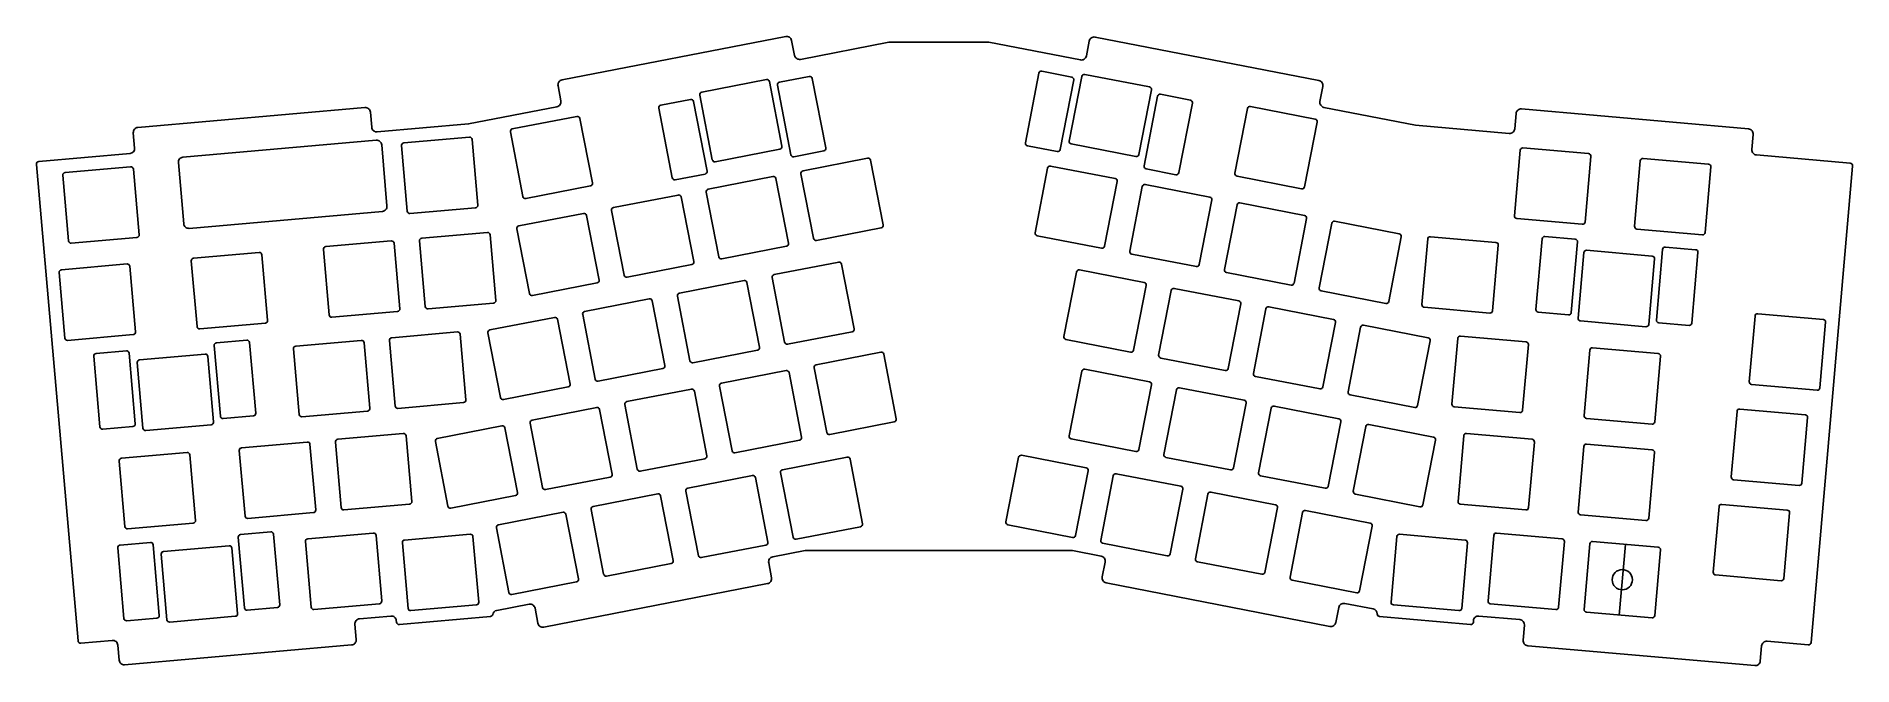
# Model space of a CAD drawing. Header units: millimetres. Extents: x -315 to 44, y -32 to 92.
import ezdxf

# ---------------------------------------------------------------- set-up
doc = ezdxf.new("R2010")
doc.units = ezdxf.units.MM
doc.layers.get('0').update_dxf_attribs({"linetype": 'CONTINUOUS'})

msp = doc.modelspace()

# ---------------------------------------------------------------- linework, layer by layer
msp.add_line((-2.18, -21.89), (-0.96, -7.94))
for points in [[(-166.77, 92.32), (-210.94, 83.74, 0.414214), (-211.73, 82.56), (-211.16, 79.62, -0.414214), (-211.95, 78.45), (-229.4, 75.06), (-247.42, 73.48, -0.414216), (-248.51, 74.39), (-248.77, 77.38, 0.414214), (-249.85, 78.28), (-294.68, 74.36, 0.414214), (-295.59, 73.28), (-295.33, 70.29, -0.414212), (-296.24, 69.21), (-314.27, 67.63, 0.414214), (-314.74, 67.06), (-306.51, -26.98, 0.414211), (-305.95, -27.46), (-299.74, -26.91, -0.414214), (-298.65, -27.82), (-298.39, -30.81, 0.414214), (-297.31, -31.72), (-252.48, -27.8, 0.414214), (-251.57, -26.71), (-251.83, -23.73, -0.414214), (-250.92, -22.64), (-244.72, -22.1, -0.414214), (-243.66, -22.99), (-243.63, -23.29, 0.414214), (-243.06, -23.77), (-225.08, -22.19, 0.334778), (-224.61, -21.77, -0.30591), (-223.83, -21), (-217.44, -19.76, -0.414214), (-216.27, -20.55), (-215.7, -23.49, 0.414214), (-214.53, -24.28), (-170.35, -15.7, 0.414214), (-169.56, -14.52), (-170.13, -11.58, -0.414214), (-169.34, -10.41), (-162.95, -9.16), (-110.11, -9.16), (-104.48, -10.26, -0.414214), (-103.69, -11.43), (-104.26, -14.38, 0.414214), (-103.47, -15.55), (-59.3, -24.13, 0.414214), (-58.13, -23.34), (-57.55, -20.4, -0.414214), (-56.38, -19.61), (-50.75, -20.7, -0.36199), (-49.96, -21.67, 0.391891), (-49.48, -22.2), (-31.55, -23.77, 0.414214), (-30.98, -23.29), (-30.96, -22.99, -0.414214), (-29.9, -22.1), (-21.79, -22.81, -0.414213), (-20.88, -23.89), (-21.15, -26.88, 0.414214), (-20.24, -27.96), (24.59, -31.89, 0.414214), (25.67, -30.98), (25.94, -27.99, -0.414214), (27.02, -27.08), (35.13, -27.79, 0.414213), (35.7, -27.31), (43.92, 66.73, 0.414214), (43.45, 67.3), (24.93, 68.92, -0.414214), (24.02, 70), (24.28, 72.99, 0.414214), (23.37, 74.07), (-21.45, 78, 0.414214), (-22.54, 77.09), (-22.8, 74.1, -0.414214), (-23.88, 73.19), (-42.4, 74.81), (-60.48, 78.32, -0.414214), (-61.27, 79.5), (-60.7, 82.44, 0.414214), (-61.49, 83.61), (-105.66, 92.2, 0.414214), (-106.83, 91.41), (-107.4, 88.46, -0.414214), (-108.58, 87.67), (-126.66, 91.19), (-146.41, 91.19), (-163.85, 87.8, -0.414214), (-165.02, 88.59), (-165.6, 91.53, 0.414214)], [(-170, 83.42), (-167.52, 70.66, -0.414214), (-167.92, 70.07), (-180.68, 67.59, -0.414214), (-181.26, 67.98), (-183.74, 80.75, -0.414214), (-183.35, 81.33), (-170.59, 83.81, -0.414214)], [(-161.53, 84.05), (-158.86, 70.3, -0.414214), (-159.25, 69.72), (-165.14, 68.57, -0.414214), (-165.73, 68.97), (-168.4, 82.71, -0.414214), (-168, 83.3), (-162.11, 84.44, -0.414214)], [(-113.16, 69.59), (-119.05, 70.74, -0.414214), (-119.44, 71.32), (-116.77, 85.06, -0.414214), (-116.18, 85.46), (-110.29, 84.31, -0.414214), (-109.9, 83.73), (-112.57, 69.99, -0.414214)], [(-94.55, 81.76), (-97.03, 69, -0.414214), (-97.62, 68.61), (-110.38, 71.09, -0.414214), (-110.78, 71.67), (-108.3, 84.44, -0.414214), (-107.71, 84.83), (-94.95, 82.35, -0.414214)], [(-189.16, 64.41), (-191.84, 78.15, -0.414214), (-191.44, 78.74), (-185.55, 79.89, -0.414214), (-184.96, 79.49), (-182.29, 65.75, -0.414214), (-182.69, 65.16), (-188.58, 64.02, -0.414214)], [(-96, 66.77, 0.414214), (-95.61, 66.18), (-89.72, 65.03, 0.414214), (-89.13, 65.43), (-86.46, 79.17, 0.414214), (-86.86, 79.76), (-92.75, 80.9, 0.414214), (-93.33, 80.51)], [(-218.66, 60.71), (-221.14, 73.48, -0.414214), (-220.75, 74.06), (-207.99, 76.54, -0.414214), (-207.4, 76.15), (-204.92, 63.39, -0.414214), (-205.32, 62.8), (-218.08, 60.32, -0.414214)], [(-61.83, 75.41), (-64.31, 62.65, -0.414214), (-64.89, 62.25), (-77.65, 64.73, -0.414214), (-78.05, 65.32), (-75.57, 78.08, -0.414214), (-74.98, 78.48), (-62.22, 76, -0.414214)], [(-285.64, 55.35), (-286.7, 67.41, -0.414214), (-285.79, 68.49), (-247.63, 71.83, -0.414214), (-246.55, 70.92), (-245.5, 58.87, -0.414214), (-246.41, 57.78), (-284.56, 54.44, -0.414214)], [(-228.69, 71.98), (-227.55, 59.03, -0.414214), (-228.01, 58.49), (-240.96, 57.36, -0.414214), (-241.5, 57.81), (-242.63, 70.76, -0.414214), (-242.18, 71.3), (-229.23, 72.44, -0.414214)], [(-161.27, 52.47), (-163.75, 65.23, -0.414214), (-163.35, 65.81), (-150.59, 68.29, -0.414214), (-150, 67.9), (-147.52, 55.14, -0.414214), (-147.92, 54.55), (-160.68, 52.07, -0.414214)], [(-22.87, 56.91), (-21.73, 69.86, -0.414214), (-21.19, 70.32), (-8.24, 69.19, -0.414214), (-7.79, 68.64), (-8.92, 55.69, -0.414214), (-9.46, 55.24), (-22.41, 56.37, -0.414214)], [(14.26, 53.16), (1.31, 54.3, -0.414214), (0.86, 54.84), (1.99, 67.79, -0.414214), (2.53, 68.24), (15.48, 67.11, -0.414214), (15.94, 66.57), (14.8, 53.62, -0.414214)], [(-295.58, 66.13), (-294.45, 53.18, -0.414214), (-294.9, 52.64), (-307.85, 51.5, -0.414214), (-308.4, 51.96), (-309.53, 64.91, -0.414214), (-309.07, 65.45), (-296.12, 66.58, -0.414214)], [(-182.05, 62.18), (-169.29, 64.66, -0.414214), (-168.7, 64.26), (-166.22, 51.5, -0.414214), (-166.62, 50.92), (-179.38, 48.43, -0.414214), (-179.97, 48.83), (-182.45, 61.59, -0.414214)], [(-101.31, 63.67), (-103.79, 50.91, -0.414214), (-104.38, 50.51), (-117.14, 52.99, -0.414214), (-117.53, 53.58), (-115.05, 66.34, -0.414214), (-114.47, 66.74), (-101.71, 64.26, -0.414214)], [(-185.32, 47.28, 0.414214), (-184.92, 47.87), (-187.4, 60.63, 0.414214), (-187.99, 61.02), (-200.75, 58.54, 0.414214), (-201.15, 57.96), (-198.67, 45.2, 0.414214), (-198.08, 44.8)], [(-82.61, 60.04), (-85.09, 47.27, -0.414214), (-85.68, 46.88), (-98.44, 49.36, -0.414214), (-98.83, 49.95), (-96.35, 62.71, -0.414214), (-95.77, 63.1), (-83.01, 60.62, -0.414214)], [(-217.37, 41.56), (-219.85, 54.32, -0.414214), (-219.45, 54.91), (-206.69, 57.39, -0.414214), (-206.1, 56.99), (-203.62, 44.23, -0.414214), (-204.02, 43.65), (-216.78, 41.17, -0.414214)], [(-63.91, 56.4), (-66.39, 43.64, -0.414214), (-66.98, 43.24), (-79.74, 45.72, -0.414214), (-80.13, 46.31), (-77.65, 59.07, -0.414214), (-77.07, 59.47), (-64.31, 56.99, -0.414214)], [(-45.21, 52.77, 0.414214), (-45.61, 53.35), (-58.37, 55.83, 0.414214), (-58.95, 55.44), (-61.43, 42.68, 0.414214), (-61.04, 42.09), (-48.28, 39.61, 0.414214), (-47.69, 40)], [(-256.92, 37.34), (-258.05, 50.29, -0.414214), (-257.6, 50.83), (-244.65, 51.96, -0.414214), (-244.11, 51.51), (-242.97, 38.56, -0.414214), (-243.43, 38.02), (-256.38, 36.88, -0.414214)], [(-238.62, 52.49, 0.414214), (-239.08, 51.95), (-237.94, 39, 0.414214), (-237.4, 38.54), (-224.45, 39.68, 0.414214), (-224, 40.22), (-225.13, 53.17, 0.414214), (-225.67, 53.62)], [(-41.13, 39.39), (-40, 52.34, -0.414214), (-39.46, 52.79), (-26.51, 51.66, -0.414214), (-26.05, 51.12), (-27.18, 38.17, -0.414214), (-27.73, 37.71), (-40.68, 38.85, -0.414214)], [(-10.42, 51.76, 0.414214), (-10.87, 52.3), (-16.85, 52.82, 0.414214), (-17.39, 52.37), (-18.61, 38.42, 0.414214), (-18.16, 37.88), (-12.18, 37.36, 0.414214), (-11.64, 37.81)], [(6.94, 50.74), (12.91, 50.22, -0.414214), (13.37, 49.68), (12.15, 35.73, -0.414214), (11.61, 35.28), (5.63, 35.8, -0.414214), (5.17, 36.34), (6.39, 50.29, -0.414214)], [(-296.29, 46.94), (-295.16, 33.99, -0.414214), (-295.62, 33.45), (-308.57, 32.32, -0.414214), (-309.11, 32.77), (-310.24, 45.72, -0.414214), (-309.79, 46.26), (-296.84, 47.4, -0.414214)], [(-283.69, 48.55), (-270.74, 49.68, -0.414214), (-270.2, 49.23), (-269.07, 36.28, -0.414214), (-269.52, 35.73), (-282.47, 34.6, -0.414214), (-283.01, 35.06), (-284.15, 48.01, -0.414214)], [(-166.98, 31.95), (-169.46, 44.71, -0.414214), (-169.07, 45.3), (-156.3, 47.78, -0.414214), (-155.72, 47.38), (-153.24, 34.62, -0.414214), (-153.63, 34.03), (-166.39, 31.55, -0.414214)], [(-10.29, 36.69), (-9.16, 49.64, -0.414214), (-8.62, 50.1), (4.33, 48.96, -0.414214), (4.79, 48.42), (3.65, 35.47, -0.414214), (3.11, 35.02), (-9.84, 36.15, -0.414214)], [(-187.77, 41.66), (-175, 44.14, -0.414214), (-174.42, 43.75), (-171.94, 30.98, -0.414214), (-172.33, 30.4), (-185.09, 27.92, -0.414214), (-185.68, 28.31), (-188.16, 41.07, -0.414214)], [(-95.6, 43.15, 0.414214), (-95.99, 43.74), (-108.75, 46.22, 0.414214), (-109.34, 45.82), (-111.82, 33.06, 0.414214), (-111.42, 32.48), (-98.66, 30, 0.414214), (-98.08, 30.39)], [(-204.38, 24.68), (-206.86, 37.44, -0.414214), (-206.47, 38.03), (-193.7, 40.51, -0.414214), (-193.12, 40.11), (-190.64, 27.35, -0.414214), (-191.03, 26.76), (-203.79, 24.28, -0.414214)], [(-76.9, 39.52), (-79.38, 26.76, -0.414214), (-79.96, 26.36), (-92.72, 28.84, -0.414214), (-93.12, 29.43), (-90.64, 42.19, -0.414214), (-90.05, 42.58), (-77.29, 40.1, -0.414214)], [(-225.17, 34.39), (-212.4, 36.87, -0.414214), (-211.82, 36.48), (-209.34, 23.71, -0.414214), (-209.73, 23.13), (-222.49, 20.65, -0.414214), (-223.08, 21.04), (-225.56, 33.8, -0.414214)], [(-58.2, 35.88), (-60.68, 23.12, -0.414214), (-61.26, 22.73), (-74.02, 25.21, -0.414214), (-74.42, 25.79), (-71.94, 38.55, -0.414214), (-71.35, 38.95), (-58.59, 36.47, -0.414214)], [(36.92, 22.5), (23.97, 23.63, -0.414214), (23.51, 24.17), (24.64, 37.12, -0.414214), (25.19, 37.58), (38.14, 36.44, -0.414214), (38.59, 35.9), (37.46, 22.95, -0.414214)], [(-272.64, 31.9, 0.414214), (-273.19, 32.35), (-279.16, 31.83, 0.414214), (-279.62, 31.29), (-278.4, 17.34, 0.414214), (-277.86, 16.89), (-271.88, 17.41, 0.414214), (-271.42, 17.95)], [(-249.36, 18.37), (-262.31, 17.24, -0.414214), (-262.85, 17.7), (-263.98, 30.65, -0.414214), (-263.53, 31.19), (-250.58, 32.32, -0.414214), (-250.04, 31.87), (-248.9, 18.92, -0.414214)], [(-230.38, 20.04), (-243.33, 18.9, -0.414214), (-243.87, 19.36), (-245.01, 32.31, -0.414214), (-244.55, 32.85), (-231.6, 33.98, -0.414214), (-231.06, 33.53), (-229.93, 20.58, -0.414214)], [(-39.5, 32.25), (-41.98, 19.49, -0.414214), (-42.56, 19.09), (-55.32, 21.57, -0.414214), (-55.72, 22.16), (-53.24, 34.92, -0.414214), (-52.65, 35.31), (-39.89, 32.83, -0.414214)], [(-20.12, 31.48), (-21.25, 18.53, -0.414214), (-21.8, 18.07), (-34.75, 19.21, -0.414214), (-35.2, 19.75), (-34.07, 32.7, -0.414214), (-33.53, 33.15), (-20.58, 32.02, -0.414214)], [(-296.43, 29.82, 0.414214), (-296.97, 30.27), (-302.95, 29.75, 0.414214), (-303.4, 29.21), (-302.18, 15.26, 0.414214), (-301.64, 14.8), (-295.66, 15.33, 0.414214), (-295.21, 15.87)], [(-280.88, 29.17), (-279.74, 16.22, -0.414214), (-280.2, 15.68), (-293.15, 14.54, -0.414214), (-293.69, 15), (-294.82, 27.95, -0.414214), (-294.37, 28.49), (-281.42, 29.62, -0.414214)], [(-158.67, 14.16), (-161.15, 26.92, -0.414214), (-160.76, 27.5), (-147.99, 29.98, -0.414214), (-147.41, 29.59), (-144.93, 16.83, -0.414214), (-145.32, 16.24), (-158.08, 13.76, -0.414214)], [(5.97, 29.19), (4.84, 16.24, -0.414214), (4.3, 15.79), (-8.65, 16.92, -0.414214), (-9.11, 17.46), (-7.97, 30.41, -0.414214), (-7.43, 30.87), (5.52, 29.74, -0.414214)], [(-179.46, 23.87), (-166.69, 26.35, -0.414214), (-166.11, 25.95), (-163.63, 13.19, -0.414214), (-164.02, 12.61), (-176.78, 10.13, -0.414214), (-177.37, 10.52), (-179.85, 23.28, -0.414214)], [(-94.56, 23.54), (-97.04, 10.78, -0.414214), (-97.62, 10.39), (-110.38, 12.87, -0.414214), (-110.78, 13.45), (-108.3, 26.22, -0.414214), (-107.71, 26.61), (-94.95, 24.13, -0.414214)], [(-182.72, 8.97), (-195.48, 6.49, -0.414214), (-196.07, 6.89), (-198.55, 19.65, -0.414214), (-198.16, 20.23), (-185.39, 22.71, -0.414214), (-184.81, 22.32), (-182.33, 9.56, -0.414214)], [(-75.86, 19.91), (-78.34, 7.15, -0.414214), (-78.92, 6.75), (-91.68, 9.23, -0.414214), (-92.08, 9.82), (-89.6, 22.58, -0.414214), (-89.01, 22.98), (-76.25, 20.5, -0.414214)], [(-201.42, 5.34), (-214.18, 2.86, -0.414214), (-214.77, 3.25), (-217.25, 16.01, -0.414214), (-216.86, 16.6), (-204.09, 19.08, -0.414214), (-203.51, 18.68), (-201.03, 5.92, -0.414214)], [(-57.16, 16.27), (-59.64, 3.51, -0.414214), (-60.22, 3.12), (-72.98, 5.6, -0.414214), (-73.38, 6.18), (-70.9, 18.95, -0.414214), (-70.31, 19.34), (-57.55, 16.86, -0.414214)], [(19.95, 5.36), (21.09, 18.31, -0.414214), (21.63, 18.77), (34.58, 17.63, -0.414214), (35.03, 17.09), (33.9, 4.14, -0.414214), (33.36, 3.69), (20.41, 4.82, -0.414214)], [(-220.12, 1.7), (-232.88, -0.78, -0.414214), (-233.47, -0.38), (-235.95, 12.38, -0.414214), (-235.56, 12.96), (-222.79, 15.44, -0.414214), (-222.21, 15.05), (-219.73, 2.29, -0.414214)], [(-38.46, 12.64, 0.414214), (-38.85, 13.23), (-51.61, 15.71, 0.414214), (-52.2, 15.31), (-54.68, 2.55, 0.414214), (-54.28, 1.96), (-41.52, -0.52, 0.414214), (-40.94, -0.12)], [(-260.03, -1.68), (-272.98, -2.81, -0.414214), (-273.53, -2.36), (-274.66, 10.59, -0.414214), (-274.2, 11.13), (-261.25, 12.26, -0.414214), (-260.71, 11.81), (-259.58, -1.14, -0.414214)], [(-254.55, -0.7), (-255.68, 12.25, -0.414214), (-255.23, 12.79), (-242.28, 13.93, -0.414214), (-241.73, 13.47), (-240.6, 0.52, -0.414214), (-241.06, -0.02), (-254.01, -1.15, -0.414214)], [(-20.61, -1.15), (-33.56, -0.02, -0.414214), (-34.01, 0.52), (-32.88, 13.47, -0.414214), (-32.34, 13.93), (-19.39, 12.79, -0.414214), (-18.93, 12.25), (-20.07, -0.7, -0.414214)], [(-8.62, 11.85), (4.33, 10.72, -0.414214), (4.79, 10.18), (3.65, -2.78, -0.414214), (3.11, -3.23), (-9.84, -2.1, -0.414214), (-10.29, -1.56), (-9.16, 11.4, -0.414214)], [(-283.76, -3.76), (-296.71, -4.89, -0.414214), (-297.25, -4.44), (-298.38, 8.51, -0.414214), (-297.93, 9.06), (-284.98, 10.19, -0.414214), (-284.43, 9.73), (-283.3, -3.22, -0.414214)], [(-151.97, -4.46), (-164.73, -6.94, -0.414214), (-165.32, -6.54), (-167.8, 6.22, -0.414214), (-167.41, 6.8), (-154.64, 9.29, -0.414214), (-154.06, 8.89), (-151.58, -3.87, -0.414214)], [(-110.12, -6.59), (-122.88, -4.11, -0.414214), (-123.27, -3.52), (-120.79, 9.24, -0.414214), (-120.21, 9.63), (-107.45, 7.15, -0.414214), (-107.05, 6.57), (-109.53, -6.2, -0.414214)], [(-170.67, -8.09), (-183.43, -10.57, -0.414214), (-184.02, -10.18), (-186.5, 2.58, -0.414214), (-186.11, 3.17), (-173.34, 5.65, -0.414214), (-172.76, 5.25), (-170.28, -7.51, -0.414214)], [(-88.35, 2.93), (-90.83, -9.83, -0.414214), (-91.42, -10.23), (-104.18, -7.74, -0.414214), (-104.57, -7.16), (-102.09, 5.6, -0.414214), (-101.51, 6), (-88.75, 3.52, -0.414214)], [(-204.81, -0.47), (-192.04, 2.02, -0.414214), (-191.46, 1.62), (-188.98, -11.14, -0.414214), (-189.37, -11.73), (-202.13, -14.21, -0.414214), (-202.72, -13.81), (-205.2, -1.05, -0.414214)], [(-69.65, -0.7), (-72.13, -13.47, -0.414214), (-72.72, -13.86), (-85.48, -11.38, -0.414214), (-85.87, -10.79), (-83.39, 1.97, -0.414214), (-82.81, 2.36), (-70.05, -0.12, -0.414214)], [(-210.16, -2.01), (-207.68, -14.78, -0.414214), (-208.07, -15.36), (-220.83, -17.84, -0.414214), (-221.42, -17.45), (-223.9, -4.69, -0.414214), (-223.51, -4.1), (-210.74, -1.62, -0.414214)], [(-50.95, -4.34), (-53.43, -17.1, -0.414214), (-54.02, -17.5), (-66.78, -15.01, -0.414214), (-67.17, -14.43), (-64.69, -1.67, -0.414214), (-64.11, -1.27), (-51.35, -3.75, -0.414214)], [(29.8, -15.13), (16.85, -13.99, -0.414214), (16.39, -13.45), (17.53, -0.5, -0.414214), (18.07, -0.05), (31.02, -1.18, -0.414214), (31.47, -1.72), (30.34, -14.67, -0.414214)], [(-267.9, -5.93, 0.414214), (-268.44, -5.48), (-274.42, -6, 0.414214), (-274.87, -6.54), (-273.65, -20.49, 0.414214), (-273.11, -20.94), (-267.13, -20.42, 0.414214), (-266.68, -19.88)], [(-247.67, -6.17), (-246.53, -19.12, -0.414214), (-246.99, -19.66), (-259.94, -20.8, -0.414214), (-260.48, -20.34), (-261.61, -7.39, -0.414214), (-261.16, -6.85), (-248.21, -5.72, -0.414214)], [(-228.52, -6.41), (-227.39, -19.36, -0.414214), (-227.84, -19.9), (-240.79, -21.03, -0.414214), (-241.34, -20.58), (-242.47, -7.63, -0.414214), (-242.01, -7.09), (-229.06, -5.95, -0.414214)], [(-32.15, -7.63), (-33.28, -20.58, -0.414214), (-33.82, -21.03), (-46.77, -19.9, -0.414214), (-47.23, -19.36), (-46.09, -6.41, -0.414214), (-45.55, -5.95), (-32.6, -7.09, -0.414214)], [(-28.08, -19.12), (-26.95, -6.17, -0.414214), (-26.41, -5.72), (-13.46, -6.85, -0.414214), (-13, -7.39), (-14.14, -20.34, -0.414214), (-14.68, -20.8), (-27.63, -19.66, -0.414214)], [(-291.69, -8.01, 0.414214), (-292.23, -7.56), (-298.2, -8.08, 0.414214), (-298.66, -8.62), (-297.44, -22.57, 0.414214), (-296.9, -23.03), (-290.92, -22.5, 0.414214), (-290.47, -21.96)], [(-288.95, -22.83), (-290.08, -9.88, -0.414214), (-289.62, -9.34), (-276.67, -8.21, -0.414214), (-276.13, -8.66), (-275, -21.61, -0.414214), (-275.45, -22.15), (-288.4, -23.29, -0.414214)], [(4.3, -22.46, 0.414214), (4.84, -22), (5.97, -9.05, 0.414214), (5.52, -8.51), (-7.43, -7.38, 0.414214), (-7.97, -7.83), (-9.11, -20.78, 0.414214), (-8.65, -21.32)]]:
    msp.add_lwpolyline(points, format="xyb", close=True)
msp.add_circle((-1.57, -14.92), 2)

doc.saveas('drawing.dxf')
